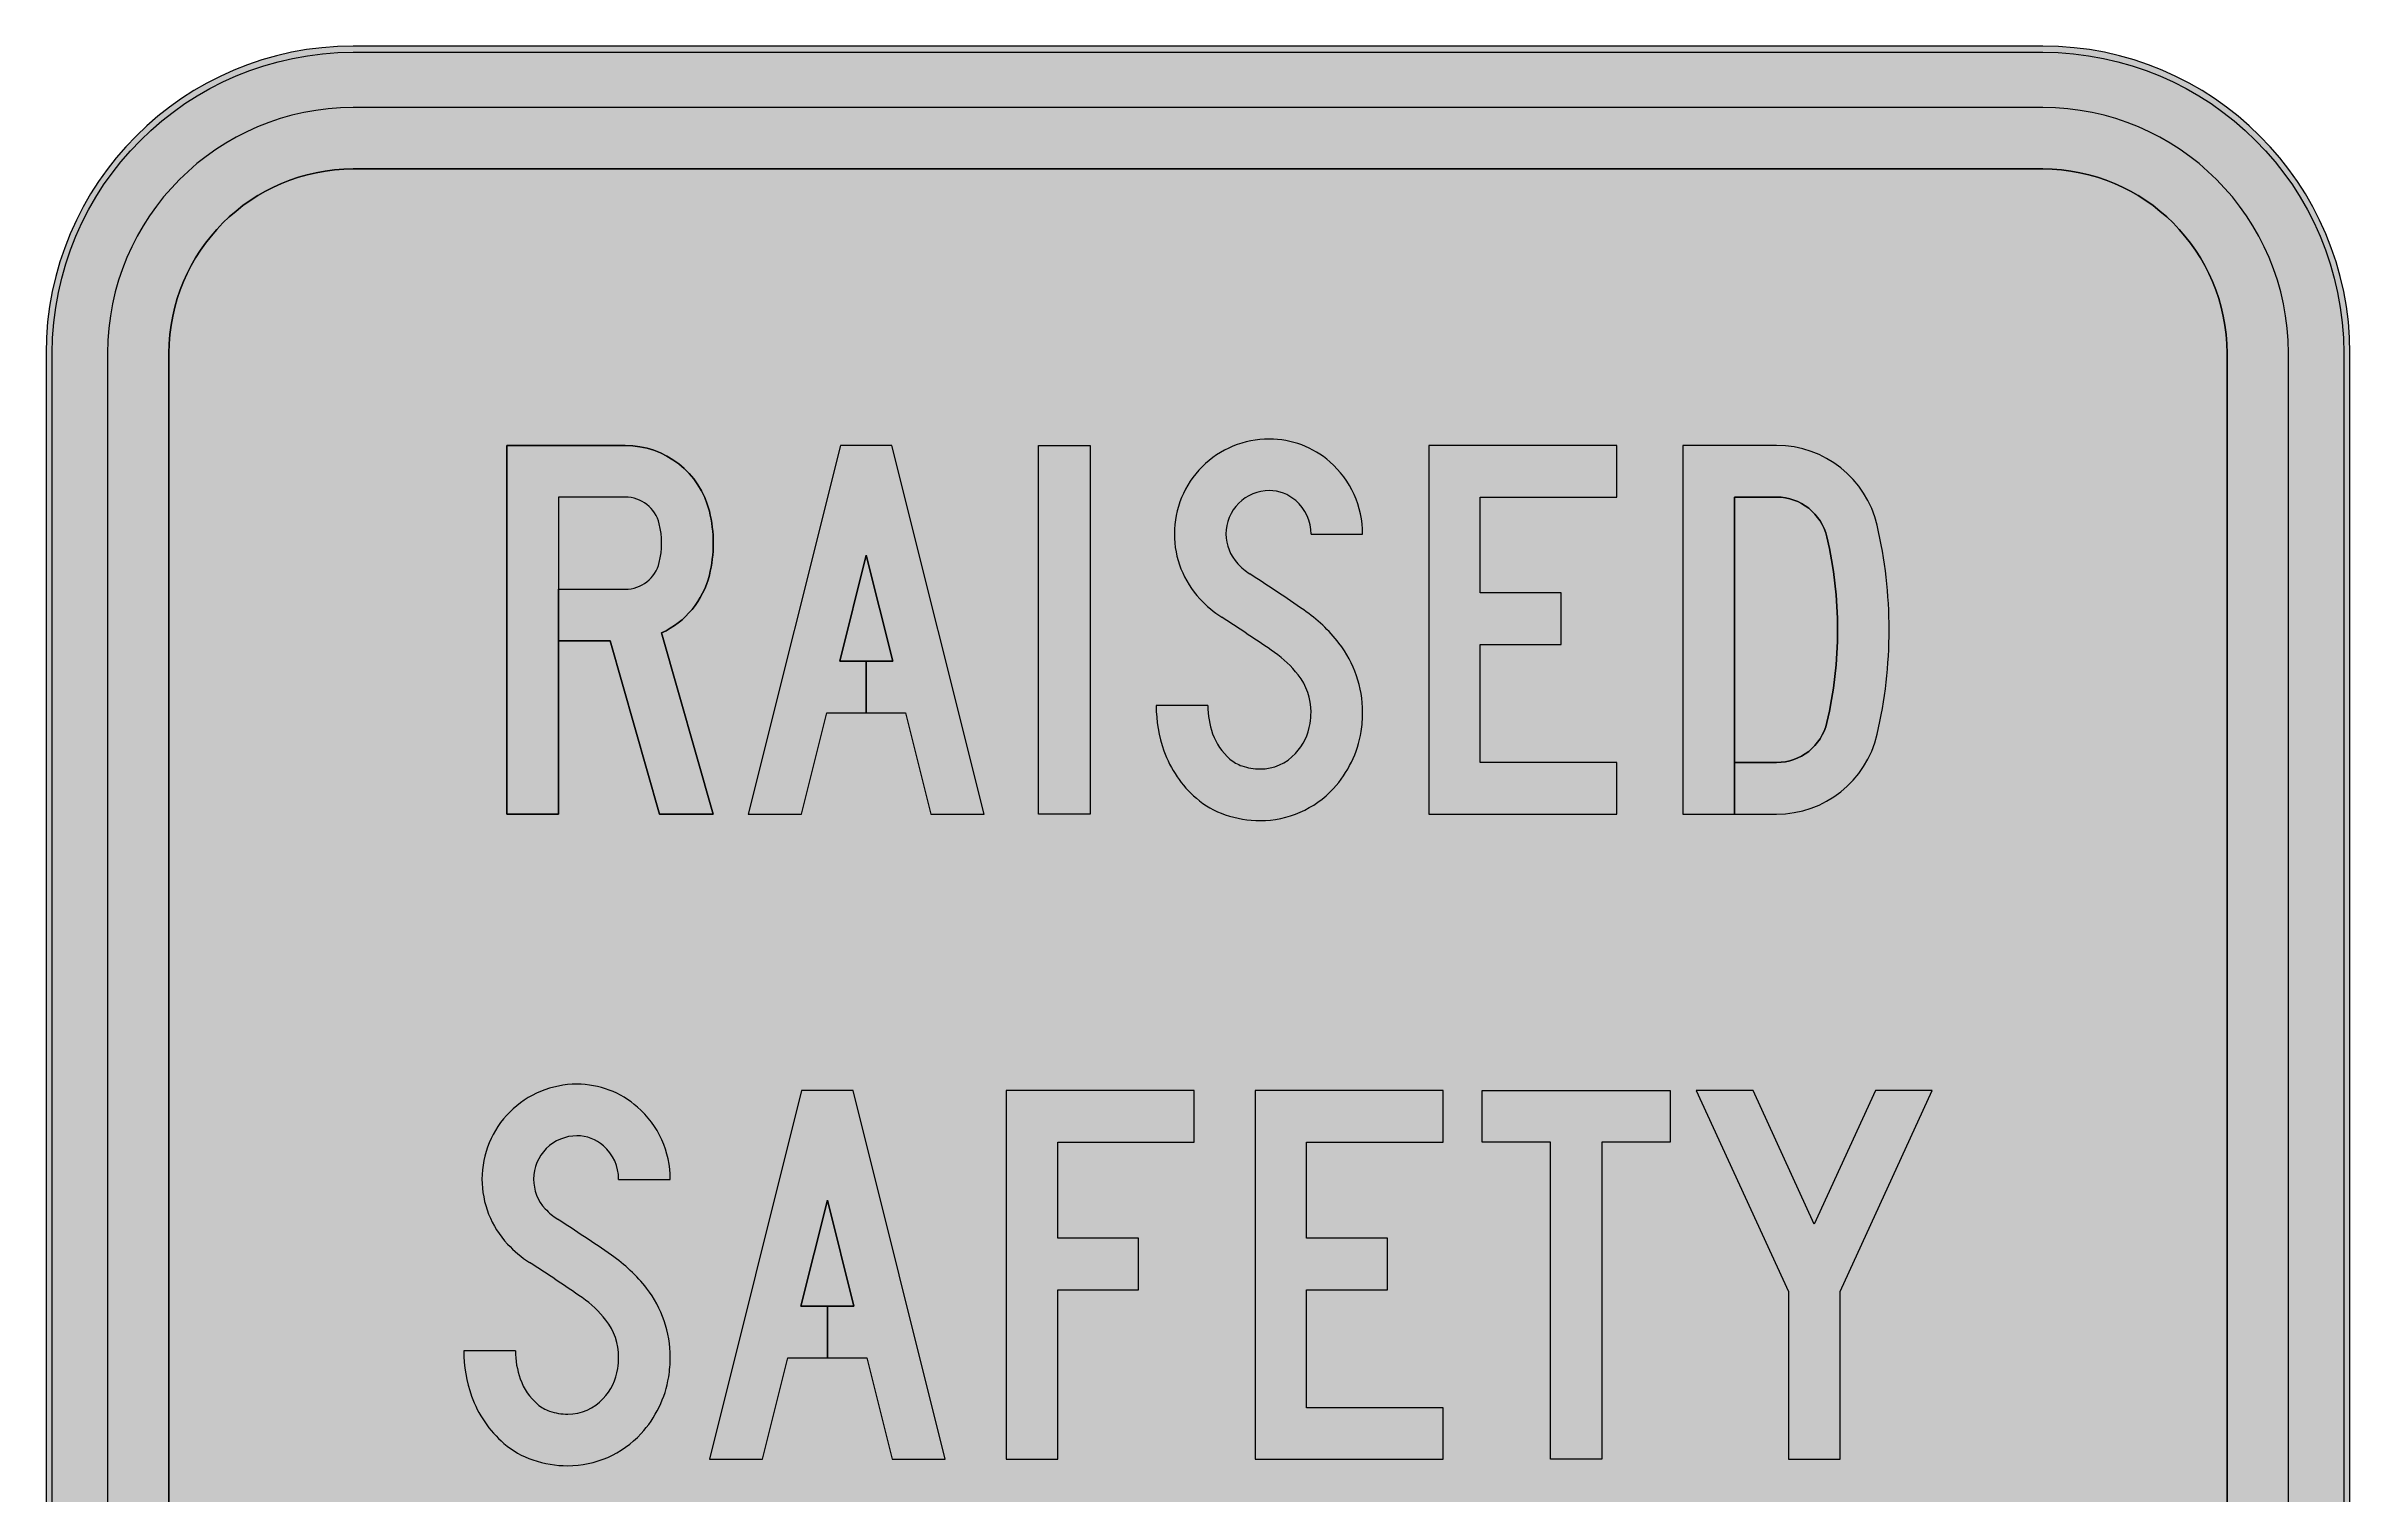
# Model space of a CAD drawing. Header units: millimetres. Extents: x 5305.6 to 5380.6, y 4189.6 to 4274.7.
# Drawn here: x 5305.6 to 5380.6, y 4227.6 to 4274.7 of the extents above; entities that cross this region are included whole.
import ezdxf
from ezdxf.enums import TextEntityAlignment as Align

# ---------------------------------------------------------------- set-up
doc = ezdxf.new("R2010")
doc.units = ezdxf.units.MM
doc.header["$LTSCALE"] = 12
doc.header["$MEASUREMENT"] = 0
for name, color, linetype, lineweight in [('GSBWFILL', 7, 'CONTINUOUS', 0), ('GSCOLORFILL', 7, 'CONTINUOUS', 0), ('GSOUTLINE', 7, 'CONTINUOUS', 0)]:
    doc.layers.add(name, color=color, linetype=linetype, lineweight=lineweight)
doc.styles.add('TSText', font='isocp2.shx')

# ---------------------------------------------------------------- blocks, each defined once
blk = doc.blocks.new('*U89')
at = {"layer": 'GSBWFILL', "transparency": 33554687}
blk.add_hatch(color=256, dxfattribs=at).paths.add_polyline_path([(-274.8000000000002, -380), (275, -380, 0.414213562373095), (355, -300), (355, 300, 0.414213562373095), (275, 380), (-275, 380, 0.414213562373095), (-355, 300), (-355, -300, 0.414213562373095), (-275, -380), (-275, -360, -0.414213562373095), (-335, -300), (-335, 300, -0.414213562373095), (-275, 360), (275, 360, -0.414213562373095), (335, 300), (335, -300, -0.414213562373095), (275, -360), (-274.8000000000002, -360)])
at = {"layer": 'GSCOLORFILL', "true_color": 0xfedb00, "transparency": 33554687}
for points in [[(-275, -400), (275, -400, 0.414213562373095), (375, -300), (375, 300, 0.414213562373095), (275, 400), (-275, 400, 0.414213562373095), (-375, 300), (-375, -300, 0.414213562373095)], [(-274.9799999999996, -400), (275, -400, 0.414213562373095), (375, -300), (375, 300, 0.414213562373095), (275, 400), (-275, 400, 0.414213562373095), (-375, 300), (-375, -300, 0.414213562373095), (-275, -400), (-275, -398, -0.414213562373095), (-373, -300), (-373, 300, -0.414213562373095), (-275, 398), (275, 398, -0.414213562373095), (373, 300), (373, -300, -0.414213562373095), (275, -398), (-274.9799999999996, -398)]]:
    blk.add_hatch(color=40, dxfattribs=at).paths.add_polyline_path(points)
at = {"layer": 'GSCOLORFILL', "transparency": 33554687}
blk.add_hatch(color=28, dxfattribs=at).paths.add_polyline_path([(-274.8000000000002, -380), (275, -380, 0.414213562373095), (355, -300), (355, 300, 0.414213562373095), (275, 380), (-275, 380, 0.414213562373095), (-355, 300), (-355, -300, 0.414213562373095), (-275, -380), (-275, -360, -0.414213562373095), (-335, -300), (-335, 300, -0.414213562373095), (-275, 360), (275, 360, -0.414213562373095), (335, 300), (335, -300, -0.414213562373095), (275, -360), (-274.8000000000002, -360)])
at = {"layer": 'GSBWFILL', "linetype": 'Continuous', "transparency": 33554687}
for points in [[(-275, -400), (275, -400, 0.414213562373095), (375, -300), (375, 300, 0.414213562373095), (275, 400), (-275, 400, 0.414213562373095), (-375, 300), (-375, -300, 0.414213562373095), (-275, -400)], [(-274.8000000000002, -380), (275, -380, 0.414213562373095), (355, -300), (355, 300, 0.414213562373095), (275, 380), (-275, 380, 0.414213562373095), (-355, 300), (-355, -300, 0.414213562373095), (-275, -380), (-275, -360, -0.414213562373095), (-335, -300), (-335, 300, -0.414213562373095), (-275, 360), (275, 360, -0.414213562373095), (335, 300), (335, -300, -0.414213562373095), (275, -360), (-274.8000000000002, -360), (-274.8000000000002, -380)]]:
    blk.add_lwpolyline(points, format="xyb", close=True, dxfattribs=at)
at = {"layer": 'GSCOLORFILL', "color": 40, "linetype": 'Continuous', "true_color": 0xfedb00, "transparency": 33554687}
for points in [[(-275, -400), (275, -400, 0.414213562373095), (375, -300), (375, 300, 0.414213562373095), (275, 400), (-275, 400, 0.414213562373095), (-375, 300), (-375, -300, 0.414213562373095), (-275, -400)], [(-274.9799999999996, -400), (275, -400, 0.414213562373095), (375, -300), (375, 300, 0.414213562373095), (275, 400), (-275, 400, 0.414213562373095), (-375, 300), (-375, -300, 0.414213562373095), (-275, -400), (-275, -398, -0.414213562373095), (-373, -300), (-373, 300, -0.414213562373095), (-275, 398), (275, 398, -0.414213562373095), (373, 300), (373, -300, -0.414213562373095), (275, -398), (-274.9799999999996, -398), (-274.9799999999996, -400)]]:
    blk.add_lwpolyline(points, format="xyb", close=True, dxfattribs=at)
at = {"layer": 'GSCOLORFILL', "color": 28, "linetype": 'Continuous', "transparency": 33554687}
blk.add_lwpolyline([(-274.8000000000002, -380), (275, -380, 0.414213562373095), (355, -300), (355, 300, 0.414213562373095), (275, 380), (-275, 380, 0.414213562373095), (-355, 300), (-355, -300, 0.414213562373095), (-275, -380), (-275, -360, -0.414213562373095), (-335, -300), (-335, 300, -0.414213562373095), (-275, 360), (275, 360, -0.414213562373095), (335, 300), (335, -300, -0.414213562373095), (275, -360), (-274.8000000000002, -360), (-274.8000000000002, -380)], format="xyb", close=True, dxfattribs=at)
at = {"layer": 'GSOUTLINE', "linetype": 'Continuous', "transparency": 33554687}
for points in [[(-275, -400), (275, -400, 0.414213562373095), (375, -300), (375, 300, 0.414213562373095), (275, 400), (-275, 400, 0.414213562373095), (-375, 300), (-375, -300, 0.414213562373095), (-275, -400)], [(-275, -380), (275, -380, 0.414213562373095), (355, -300), (355, 300, 0.414213562373095), (275, 380), (-275, 380, 0.414213562373095), (-355, 300), (-355, -300, 0.414213562373095), (-275, -380)], [(-275, -360), (275, -360, 0.414213562373095), (335, -300), (335, 300, 0.414213562373095), (275, 360), (-275, 360, 0.414213562373095), (-335, 300), (-335, -300, 0.414213562373095), (-275, -360)]]:
    blk.add_lwpolyline(points, format="xyb", close=True, dxfattribs=at)
at = {"layer": 'GSBWFILL', "color": 250, "transparency": 33554687, "style": 'TSText'}
for s in ['levels:GSCOLORFILL|GSBWFILL|GSOUTLINE', 'chevronShoulderRadius:300.000', 'constructPanels:900|600|450', 'panelStyle:MR-TAW-41.ssm', 'panelBorderRadius:300.000', 'chevronTipRadius:300.000', 'constructPanelMode:0', 'panelRoundCorners:0', 'panelStation:none', 'panelHeightLock:1', 'panelWidthLock:1', 'heightRounding:2', 'legendMaterial:0', 'panelName:name', 'widthRounding:2', 'panelStandard:1', 'panelMounting:1', 'panelMaterial:0', 'panelQuantity:1', 'marginAlign:9', 'panelShape:0', 'panelSizes:', 'version:2']:
    blk.add_text(s, height=0.001, dxfattribs=at).set_placement((0, 399.9979999999996), align=Align.CENTER)
blk = doc.blocks.new('*U42')
at = {"layer": 'GSBWFILL', "linetype": 'Continuous'}
blk.add_hatch(color=256, dxfattribs=at).paths.add_polyline_path([(0, 0), (28, 0), (28, 172), (64.26932219902316, 172, -0.3448814639906144), (82.71400707028076, 157.5600000000001, -0.1217796334961334), (82.71400707028087, 136.4400000000002, -0.3448814639906173), (64.26932219902321, 122), (28.00999999999999, 122), (28.00999999999999, 94.00000000000003), (56.12346429523939, 94.00000000000003), (82.8871924448021, 0), (112, 0), (84, 98.34205404014348, 0.2276138286676567), (109.8956479331868, 129.7200000000001, 0.1217796334961332), (109.8956479331869, 164.2799999999997, 0.3448814639906164), (64.2693221990232, 200), (0, 200)])
at = {"layer": 'GSCOLORFILL', "linetype": 'Continuous'}
blk.add_hatch(color=0, dxfattribs=at).paths.add_polyline_path([(64.26932219902316, 172, -0.3448814639906144), (82.71400707028076, 157.5600000000001, -0.1217796334961334), (82.71400707028087, 136.4400000000002, -0.3448814639906173), (64.26932219902321, 122), (28.00999999999999, 122), (28.00999999999999, 94.00000000000003), (56.12346429523939, 94.00000000000003), (82.8871924448021, 0), (112, 0), (84, 98.34205404014348, 0.2276138286676567), (109.8956479331868, 129.7200000000001, 0.1217796334961332), (109.8956479331869, 164.2799999999997, 0.3448814639906164), (64.2693221990232, 200), (0, 200), (0, 0), (28, 0), (28, 172)])
at = {"layer": 'GSBWFILL'}
blk.add_lwpolyline([(64.26932219902318, 122, 0.3448814639906154), (82.71400707028084, 136.44, 0.1217796334961341), (82.71400707028079, 157.56, 0.3448814639906151), (64.26932219902318, 172), (28, 172), (28, 0), (0, 0), (0, 200), (64.26932219902318, 200, -0.3448814639906151), (109.8956479331868, 164.28, -0.1217796334961341), (109.8956479331868, 129.7200000000001, -0.2276138286676568), (84, 98.3420540401435), (112, 0), (82.88719244480211, 0), (56.12346429523939, 94.00000000000003), (28.00999999999999, 94.00000000000003), (28.00999999999999, 122)], format="xyb", close=True, dxfattribs=at)
at = {"layer": 'GSCOLORFILL', "color": 0}
blk.add_lwpolyline([(64.26932219902318, 122, 0.3448814639906154), (82.71400707028084, 136.44, 0.1217796334961341), (82.71400707028079, 157.56, 0.3448814639906151), (64.26932219902318, 172), (28, 172), (28, 0), (0, 0), (0, 200), (64.26932219902318, 200, -0.3448814639906151), (109.8956479331868, 164.28, -0.1217796334961341), (109.8956479331868, 129.7200000000001, -0.2276138286676568), (84, 98.3420540401435), (112, 0), (82.88719244480211, 0), (56.12346429523939, 94.00000000000003), (28.00999999999999, 94.00000000000003), (28.00999999999999, 122)], format="xyb", close=True, dxfattribs=at)
at = {"layer": 'GSOUTLINE'}
for points in [[(0, 200), (0, 0), (28, 0), (28, 94.00000000000003), (56.12346429523942, 94.00000000000003), (82.8871924448021, -8.881784197001249e-16), (112, 0), (83.99999999999997, 98.3420540401435, 0.2276138286676568), (109.8956479331868, 129.7200000000001, 0.1217796334961341), (109.8956479331868, 164.28, 0.3448814639906151), (64.2693221990232, 200)], [(64.26932219902318, 172), (28, 172), (28, 122), (64.26932219902318, 122, 0.3448814639906154), (82.71400707028081, 136.4400000000001, 0.1217796334961341), (82.71400707028081, 157.56, 0.3448814639906151)]]:
    blk.add_lwpolyline(points, format="xyb", close=True, dxfattribs=at)
blk = doc.blocks.new('*U43')
at = {"layer": 'GSBWFILL', "linetype": 'Continuous'}
blk.add_hatch(color=256, dxfattribs=at).paths.add_polyline_path([(64, 140.5530424827055), (78.38826062067636, 82.99999999999999), (64.00999999999999, 82.99999999999999), (64.01, 55), (85.38826062067636, 55), (99.13826062067635, 0), (128, 0), (78, 200), (50, 200), (0, 0), (28.86173937932358, 0), (42.61173937932364, 55), (64, 54.99999999999999), (64, 83), (49.61173937932364, 83)])
at = {"layer": 'GSCOLORFILL', "linetype": 'Continuous'}
blk.add_hatch(color=0, dxfattribs=at).paths.add_polyline_path([(77.99999999999997, 200), (50, 200), (0, 0), (28.86173937932358, 0), (42.61173937932364, 55), (64, 54.99999999999999), (64, 83), (49.61173937932364, 83), (64, 140.5530424827055), (78.38826062067636, 82.99999999999999), (64.00999999999999, 82.99999999999999), (64.01, 55), (85.38826062067636, 55), (99.13826062067635, 0), (128, 0)])
at = {"layer": 'GSBWFILL'}
blk.add_lwpolyline([(64, 83), (49.61173937932364, 83), (64, 140.5530424827055), (78.38826062067636, 83), (64.00999999999999, 83), (64.00999999999999, 55), (85.38826062067636, 55), (99.13826062067636, 0), (128, 0), (78, 200), (50, 200), (0, 0), (28.86173937932358, 0), (42.61173937932364, 55), (64, 55)], close=True, dxfattribs=at)
at = {"layer": 'GSCOLORFILL', "color": 0}
blk.add_lwpolyline([(64, 83), (49.61173937932364, 83), (64, 140.5530424827055), (78.38826062067636, 83), (64.00999999999999, 83), (64.00999999999999, 55), (85.38826062067636, 55), (99.13826062067636, 0), (128, 0), (78, 200), (50, 200), (0, 0), (28.86173937932358, 0), (42.61173937932364, 55), (64, 55)], close=True, dxfattribs=at)
at = {"layer": 'GSOUTLINE'}
for points in [[(42.61173937932362, 55), (85.38826062067636, 55), (99.13826062067636, 0), (128, 0), (78, 200), (50, 200), (0, 0), (28.86173937932362, 0)], [(78.38826062067638, 83), (64, 140.5530424827055), (49.61173937932362, 83)]]:
    blk.add_lwpolyline(points, close=True, dxfattribs=at)
blk = doc.blocks.new('*U44')
at = {"layer": 'GSBWFILL', "linetype": 'Continuous'}
blk.add_hatch(color=256, dxfattribs=at).paths.add_polyline_path([(0, 200), (28, 200), (28, 0), (0, 0)])
at = {"layer": 'GSCOLORFILL', "linetype": 'Continuous'}
blk.add_hatch(color=0, dxfattribs=at).paths.add_polyline_path([(0, 200), (28, 200), (28, 0), (0, 0)])
at = {"layer": 'GSBWFILL'}
blk.add_lwpolyline([(0, 200), (28, 200), (28, 0), (0, 0)], close=True, dxfattribs=at)
at = {"layer": 'GSCOLORFILL', "color": 0}
blk.add_lwpolyline([(0, 200), (28, 200), (28, 0), (0, 0)], close=True, dxfattribs=at)
at = {"layer": 'GSOUTLINE'}
blk.add_lwpolyline([(0, 200), (28.00000000000003, 200), (28.00000000000003, 0), (0, 0)], close=True, dxfattribs=at)
blk = doc.blocks.new('*U45')
at = {"layer": 'GSBWFILL'}
h = blk.add_hatch(color=256, dxfattribs=at)
edge = h.paths.add_edge_path()
edge.add_arc((-588.4723226266601, -858.0780040650642), 1149.124344074378, 55.390937114462815, 57.1046488588774, ccw=False)
edge.add_arc((31.18875155796178, 39.86795207670414), 58.12169191857565, 37.884517576685596, 55.39093711446287, ccw=False)
edge.add_arc((51.07604529441613, 55.3411589762802), 32.92398202427961, -5.115907697472721e-13, 37.884517576685425, ccw=False)
edge.add_arc((45.39801581993486, 55.34115897628291), 38.60201149876088, 350.8629013217493, 359.99999999999557, ccw=False)
edge.add_arc((52.5060887035079, 54.19790915921546), 31.40258650349834, 317.29673378813345, 350.8629013217563, ccw=False)
edge.add_arc((56.3989800737183, 50.60524148717003), 26.10524148716998, 269.9999999999999, 317.29673378814437, ccw=False)
edge.add_arc((56.39898007371815, 55.00067885734074), 30.5006788573407, 251.0789535256293, 270.00000000000017, ccw=False)
edge.add_arc((52.92295380146508, 44.86019333778771), 19.78096779697818, 229.3133006079087, 251.0789535256289, ccw=False)
edge.add_arc((61.12408724516904, 54.39936889565766), 32.36089069361404, 199.4306394672327, 229.3133006079094, ccw=False)
edge.add_arc((73.76258936871797, 58.85737200696578), 45.76258937718751, 180.0011023316868, 199.4302684762635, ccw=False)
edge.add_line((28, 58.85649156598452), (0, 58.85649156598452))
edge.add_arc((73.76258927216888, 58.85737198186531), 73.76258927742312, 180.0006838712507, 199.430409309594)
edge.add_arc((61.12408724516904, 54.39936889565759), 60.36089069361399, 199.4306394672326, 229.3133006079094)
edge.add_arc((52.92295380146489, 44.86019333778737), 47.78096779697781, 229.3133006079091, 251.0789535256293)
edge.add_arc((56.39898007371816, 55.00067885734096), 58.50067885734091, 251.0789535256294, 270.0000000000002)
edge.add_arc((56.39898007371833, 50.60524148716994), 54.10524148716989, 270, 317.2967337881445)
edge.add_arc((52.50608870351375, 54.19790915921264), 59.40258650349213, 317.2967337881368, 350.8629013217596)
edge.add_arc((45.39801581995373, 55.34115897628128), 66.60201149874202, 350.8629013217525, 359.9999999999986)
edge.add_arc((51.07604529441608, 55.34115897628012), 60.92398202427966, 359.9999999999996, 397.8845175766854)
edge.add_arc((31.18875155796106, 39.86795207670393), 86.12169191857632, 37.88451757668539, 55.39093711446263)
edge.add_arc((-588.4723226266598, -858.0780040650584), 1177.124344074373, 55.39093711446263, 57.10464885887728)
edge.add_arc((69.97983884586506, 159.9151743049558), 35.25734506305535, 223.0175993707188, 237.1046488588782, ccw=False)
edge.add_arc((61.47128691910493, 151.9759336269728), 23.62003444447538, 179.9999999999997, 223.0175993707179, ccw=False)
edge.add_arc((61.37529404391439, 151.9759153760051), 23.52404156929193, 89.99988059696187, 179.9999555474589, ccw=False)
edge.add_arc((61.3753429696798, 153.7310205923658), 21.76893635288013, 48.67847151851021, 89.9999997426533, ccw=False)
edge.add_arc((59.71208169603344, 151.8392041010447), 24.28794562266184, 1.1368683772161603e-13, 48.67847151851021, ccw=False)
edge.add_line((84.00002731869529, 151.8392041010448), (112.0000273186952, 151.8392041010448))
edge.add_arc((59.71208169603332, 151.8392041010447), 52.28794562266185, 6.228754935835708e-14, 48.67847151851004)
edge.add_arc((61.37534296967969, 153.7310205923658), 49.76893635288013, 48.67847151851002, 89.99999974265315)
edge.add_arc((61.37527579294667, 151.9759336269729), 51.52402331831713, 89.99992504950285, 180)
edge.add_arc((61.47128691910104, 151.9759336269713), 51.62003444447149, 179.9999999999982, 223.0175993707195)
edge.add_arc((69.97983884586587, 159.9151743049557), 63.25734506305586, 223.0175993707178, 237.1046488588772)
at = {"layer": 'GSCOLORFILL'}
h = blk.add_hatch(color=0, dxfattribs=at)
edge = h.paths.add_edge_path()
edge.add_arc((-588.4723226266601, -858.0780040650652), 1149.124344074379, 55.390937114462815, 57.10464885887751, ccw=False)
edge.add_arc((31.18875155796184, 39.86795207670409), 58.12169191857565, 37.884517576685596, 55.39093711446287, ccw=False)
edge.add_arc((51.0760452944162, 55.34115897628014), 32.9239820242796, -5.115907697472721e-13, 37.884517576685425, ccw=False)
edge.add_arc((45.39801581993492, 55.34115897628286), 38.60201149876088, 350.8629013217493, 359.99999999999557, ccw=False)
edge.add_arc((52.50608870350796, 54.1979091592154), 31.40258650349834, 317.29673378813345, 350.8629013217563, ccw=False)
edge.add_arc((56.39898007371836, 50.60524148716998), 26.10524148716998, 269.9999999999999, 317.29673378814437, ccw=False)
edge.add_arc((56.39898007371819, 55.00067885734079), 30.50067885734079, 251.0789535256293, 270.0000000000002, ccw=False)
edge.add_arc((52.92295380146511, 44.86019333778766), 19.78096779697818, 229.3133006079087, 251.0789535256289, ccw=False)
edge.add_arc((61.1240872451691, 54.3993688956575), 32.36089069361397, 199.4306394672325, 229.3133006079092, ccw=False)
edge.add_arc((73.76258936871804, 58.85737200696581), 45.76258937718752, 180.0011023316869, 199.4302684762636, ccw=False)
edge.add_line((28.00000000000006, 58.85649156598447), (5.684341886080801e-14, 58.85649156598447))
edge.add_arc((73.76258927216892, 58.85737198186517), 73.7625892774231, 180.0006838712507, 199.4304093095939)
edge.add_arc((61.12408724516906, 54.39936889565754), 60.36089069361399, 199.4306394672326, 229.3133006079094)
edge.add_arc((52.92295380146494, 44.86019333778746), 47.78096779697793, 229.3133006079092, 251.0789535256294)
edge.add_arc((56.39898007371823, 55.00067885734082), 58.50067885734082, 251.0789535256293, 270.0000000000002)
edge.add_arc((56.39898007371839, 50.60524148716989), 54.10524148716989, 270, 317.2967337881445)
edge.add_arc((52.50608870351381, 54.19790915921259), 59.40258650349213, 317.2967337881368, 350.8629013217596)
edge.add_arc((45.39801581995378, 55.34115897628123), 66.60201149874202, 350.8629013217525, 359.9999999999986)
edge.add_arc((51.07604529441615, 55.34115897628006), 60.92398202427965, 359.9999999999996, 397.8845175766854)
edge.add_arc((31.18875155796111, 39.86795207670387), 86.12169191857632, 37.88451757668539, 55.39093711446263)
edge.add_arc((-588.4723226266597, -858.0780040650593), 1177.124344074374, 55.39093711446266, 57.1046488588773)
edge.add_arc((69.97983884586509, 159.9151743049558), 35.25734506305535, 223.0175993707188, 237.1046488588782, ccw=False)
edge.add_arc((61.47128691910495, 151.9759336269727), 23.62003444447538, 179.9999999999997, 223.0175993707179, ccw=False)
edge.add_arc((61.37529404391444, 151.975915376005), 23.52404156929194, 89.99988059696187, 179.9999555474588, ccw=False)
edge.add_arc((61.37534296967986, 153.7310205923658), 21.76893635288013, 48.67847151851021, 89.9999997426533, ccw=False)
edge.add_arc((59.71208169603349, 151.8392041010447), 24.28794562266184, 1.1368683772161603e-13, 48.67847151851021, ccw=False)
edge.add_line((84.00002731869535, 151.8392041010447), (112.0000273186952, 151.8392041010447))
edge.add_arc((59.71208169603338, 151.8392041010447), 52.28794562266185, 6.228754935835708e-14, 48.67847151851004)
edge.add_arc((61.37534296967974, 153.7310205923658), 49.76893635288013, 48.67847151851002, 89.99999974265315)
edge.add_arc((61.37527579294671, 151.9759336269728), 51.52402331831715, 89.99992504950283, 180)
edge.add_arc((61.47128691910107, 151.9759336269712), 51.62003444447149, 179.9999999999982, 223.0175993707195)
edge.add_arc((69.9798388458659, 159.9151743049557), 63.25734506305586, 223.0175993707178, 237.1046488588772)
at = {"layer": 'GSBWFILL'}
blk.add_lwpolyline([(35.6243747548364, 106.8002631074727, -0.007477617457592849), (64.20035787855659, 87.70480941089664, -0.07653508003658695), (77.0612996781415, 75.55885288404744, -0.1668246549558401), (84.00002731869574, 55.34115897627992, -0.03988925045285916), (83.51021385884701, 49.21126073950864, -0.1475163149276702), (75.58309381173683, 32.90062589715426, -0.2093514251822395), (56.39898007371823, 24.50000000000005, -0.08274672380428141), (46.50867981910588, 26.14806421616401, -0.09525713690544169), (40.02729793126755, 29.86056845372718, -0.1311316713294231), (30.60631442254314, 43.6340176041005, -0.08497940783612039), (28, 58.85649156598452), (0, 58.85649156598452, 0.08498186583925775), (4.201057313777966, 34.31938411587321, 0.1311316713294234), (21.77347091575191, 8.628569035687626, 0.09525713690544146), (37.42926199944336, -0.3389924730190117, 0.08274672380428119), (56.39898007371835, -3.49999999999995, 0.2093514251822393), (96.1596199828706, 13.91098212143674, 0.1475163149276702), (111.154927272909, 44.76493413720203, 0.03988925045285871), (112.0000273186957, 55.34115897627969, 0.1668246549558401), (99.16030101424212, 92.752867538776, 0.07653508003658697), (80.10362818031524, 110.7501124835231, 0.007477617457592849), (50.83135180374566, 130.3108532539143, -0.06154387494556116), (44.20163620944518, 135.8618034449074, -0.189935492987521), (37.85125247462955, 151.9759336269729, -0.4142139455164167), (61.37534306745601, 175.499956945246, -0.1822786324601297), (75.74902124016751, 170.0798420456773, -0.2156526607116338), (84.00002731869529, 151.8392041010448), (112.0000273186952, 151.8392041010448, 0.2156526607116334), (94.23697053863691, 191.1082925529595, 0.1822786324601297), (61.37534319321935, 203.499956945246, 0.4142139455164178), (9.851252474629547, 151.9759336269729, 0.1899354929875355), (23.72959917634196, 116.7595601286042, 0.06154387494556116)], format="xyb", close=True, dxfattribs=at)
at = {"layer": 'GSCOLORFILL', "color": 0}
blk.add_lwpolyline([(35.62437475483642, 106.8002631074727, -0.007477617457592849), (64.20035787855664, 87.70480941089659, -0.07653508003658695), (77.06129967814155, 75.55885288404738, -0.1668246549558401), (84.0000273186958, 55.34115897627987, -0.03988925045285916), (83.51021385884707, 49.21126073950859, -0.1475163149276702), (75.58309381173689, 32.90062589715421, -0.2093514251822395), (56.39898007371829, 24.5, -0.08274672380428141), (46.50867981910591, 26.14806421616396, -0.09525713690544169), (40.02729793126758, 29.86056845372713, -0.1311316713294231), (30.60631442254322, 43.63401760410045, -0.08497940783612039), (28.00000000000006, 58.85649156598447), (5.684341886080801e-14, 58.85649156598447, 0.08498186583925775), (4.201057313777994, 34.31938411587316, 0.1311316713294234), (21.77347091575194, 8.628569035687576, 0.09525713690544146), (37.42926199944344, -0.3389924730190614, 0.08274672380428119), (56.39898007371841, -3.5, 0.2093514251822393), (96.15961998287065, 13.91098212143669, 0.1475163149276702), (111.1549272729091, 44.76493413720198, 0.03988925045285871), (112.0000273186958, 55.34115897627964, 0.1668246549558401), (99.16030101424218, 92.75286753877594, 0.07653508003658697), (80.1036281803153, 110.750112483523, 0.007477617457592849), (50.83135180374569, 130.3108532539143, -0.06154387494556116), (44.20163620944521, 135.8618034449073, -0.189935492987521), (37.85125247462958, 151.9759336269728, -0.4142139455164167), (61.37534306745607, 175.4999569452459, -0.1822786324601297), (75.74902124016756, 170.0798420456772, -0.2156526607116338), (84.00002731869535, 151.8392041010447), (112.0000273186952, 151.8392041010447, 0.2156526607116334), (94.23697053863697, 191.1082925529595, 0.1822786324601297), (61.37534319321941, 203.4999569452459, 0.4142139455164178), (9.851252474629575, 151.9759336269728, 0.1899354929875355), (23.72959917634199, 116.7595601286041, 0.06154387494556116)], format="xyb", close=True, dxfattribs=at)
at = {"layer": 'GSOUTLINE'}
blk.add_lwpolyline([(35.6243747548364, 106.8002631074727, -0.007477617457592849), (64.20035787855656, 87.70480941089659, -0.07653508003658695), (77.06129967814147, 75.55885288404738, -0.1668246549558401), (84.00002731869571, 55.34115897627987, -0.03988925045285916), (83.51021385884698, 49.21126073950859, -0.1475163149276702), (75.5830938117368, 32.90062589715421, -0.2093514251822395), (56.39898007371826, 24.5, -0.08274672380428141), (46.50867981910588, 26.14806421616396, -0.09525713690544169), (40.02729793126755, 29.86056845372713, -0.1311316713294231), (30.60631442254314, 43.63401760410045, -0.08497940783612039), (28, 58.85649156598447), (3.319650869297586e-15, 58.85649156598447, 0.08498186583925775), (4.201057313777966, 34.31938411587316, 0.1311316713294234), (21.77347091575191, 8.628569035687576, 0.09525713690544146), (37.42926199944336, -0.3389924730190614, 0.08274672380428119), (56.39898007371838, -3.5, 0.2093514251822393), (96.15961998287057, 13.91098212143669, 0.1475163149276702), (111.154927272909, 44.76493413720198, 0.03988925045285871), (112.0000273186957, 55.34115897627964, 0.1668246549558401), (99.1603010142421, 92.75286753877594, 0.07653508003658697), (80.10362818031527, 110.750112483523, 0.007477617457592849), (50.83135180374566, 130.3108532539143, -0.06154387494556116), (44.20163620944518, 135.8618034449073, -0.189935492987521), (37.85125247462955, 151.9759336269728, -0.4142139455164167), (61.37534306745599, 175.4999569452459, -0.1822786324601297), (75.74902124016748, 170.0798420456772, -0.2156526607116338), (84.00002731869526, 151.8392041010447), (112.0000273186952, 151.8392041010447, 0.2156526607116334), (94.23697053863694, 191.1082925529595, 0.1822786324601297), (61.37534319321938, 203.4999569452459, 0.4142139455164178), (9.851252474629547, 151.9759336269728, 0.1899354929875355), (23.72959917634196, 116.7595601286041, 0.06154387494556116)], format="xyb", close=True, dxfattribs=at)
blk = doc.blocks.new('*U46')
at = {"layer": 'GSBWFILL', "linetype": 'Continuous'}
blk.add_hatch(color=256, dxfattribs=at).paths.add_polyline_path([(28, 28), (28, 92), (71.81454086025929, 92), (71.81454086025929, 120), (28, 120), (28, 172), (102, 172), (102, 200), (0, 200), (0, 0), (102, 0), (102, 28)])
at = {"layer": 'GSCOLORFILL', "linetype": 'Continuous'}
blk.add_hatch(color=0, dxfattribs=at).paths.add_polyline_path([(28, 28), (28, 92), (71.81454086025929, 92), (71.81454086025929, 120), (28, 120), (28, 172), (102, 172), (102, 200), (0, 200), (0, 0), (102, 0), (102, 28)])
at = {"layer": 'GSBWFILL'}
blk.add_lwpolyline([(28, 28), (28, 92), (71.81454086025929, 92), (71.81454086025929, 120), (28, 120), (28, 172), (102, 172), (102, 200), (0, 200), (0, 0), (102, 0), (102, 28)], close=True, dxfattribs=at)
at = {"layer": 'GSCOLORFILL', "color": 0}
blk.add_lwpolyline([(28, 28), (28, 92), (71.81454086025929, 92), (71.81454086025929, 120), (28, 120), (28, 172), (102, 172), (102, 200), (0, 200), (0, 0), (102, 0), (102, 28)], close=True, dxfattribs=at)
at = {"layer": 'GSOUTLINE'}
blk.add_lwpolyline([(28, 28), (28, 92), (71.81454086025927, 92), (71.81454086025927, 120), (28, 120), (28, 172), (102, 172), (102, 200), (0, 200), (0, 0), (102, 0), (102, 28)], close=True, dxfattribs=at)
blk = doc.blocks.new('*U47')
at = {"layer": 'GSBWFILL', "linetype": 'Continuous'}
blk.add_hatch(color=256, dxfattribs=at).paths.add_polyline_path([(28, 172), (50.94443627691184, 172, -0.3486821690625636), (78.21476728595061, 150.3505154639175, -0.1148991755247306), (78.21476728595064, 49.64948453608244, -0.3486821690625639), (50.94443627691189, 28), (28.00999999999999, 28), (28.00999999999999, 0), (50.9444362769119, 0, 0.3486821690625636), (105.4850982949895, 43.29896907216494, 0.1148991755247306), (105.4850982949895, 156.701030927835, 0.3486821690625638), (50.94443627691184, 200), (0, 200), (0, 0), (28, 0)])
at = {"layer": 'GSCOLORFILL', "linetype": 'Continuous'}
blk.add_hatch(color=0, dxfattribs=at).paths.add_polyline_path([(78.2147672859506, 150.3505154639175, -0.1148991755247306), (78.21476728595067, 49.64948453608244, -0.3486821690625638), (50.94443627691192, 28), (28.00999999999999, 28), (28.00999999999999, 0), (50.9444362769119, 0, 0.3486821690625636), (105.4850982949895, 43.29896907216494, 0.1148991755247306), (105.4850982949895, 156.701030927835, 0.3486821690625638), (50.94443627691184, 200), (0, 200), (0, 0), (28, 0), (28, 172), (50.94443627691184, 172, -0.3486821690625634)])
at = {"layer": 'GSBWFILL'}
blk.add_lwpolyline([(28.00999999999999, 28), (28.00999999999999, 0), (50.94443627691186, 0, 0.3486821690625636), (105.4850982949895, 43.29896907216487, 0.1148991755247307), (105.4850982949895, 156.7010309278351, 0.3486821690625634), (50.94443627691186, 200), (0, 200), (0, 0), (28, 0), (28, 172), (50.94443627691186, 172, -0.3486821690625634), (78.21476728595064, 150.3505154639175, -0.1148991755247307), (78.21476728595064, 49.64948453608236, -0.3486821690625636), (50.94443627691186, 28)], format="xyb", close=True, dxfattribs=at)
at = {"layer": 'GSCOLORFILL', "color": 0}
blk.add_lwpolyline([(28.00999999999999, 28), (28.00999999999999, 0), (50.94443627691186, 0, 0.3486821690625636), (105.4850982949895, 43.29896907216487, 0.1148991755247307), (105.4850982949895, 156.7010309278351, 0.3486821690625634), (50.94443627691186, 200), (0, 200), (0, 0), (28, 0), (28, 172), (50.94443627691186, 172, -0.3486821690625634), (78.21476728595064, 150.3505154639175, -0.1148991755247307), (78.21476728595064, 49.64948453608236, -0.3486821690625636), (50.94443627691186, 28)], format="xyb", close=True, dxfattribs=at)
at = {"layer": 'GSOUTLINE'}
for points in [[(50.94443627691185, 0, 0.3486821690625636), (105.4850982949895, 43.29896907216494, 0.1148991755247307), (105.4850982949895, 156.7010309278351, 0.3486821690625634), (50.94443627691186, 200), (0, 200), (0, 0)], [(28, 28), (50.94443627691185, 28, 0.3486821690625636), (78.21476728595069, 49.64948453608248, 0.1148991755247307), (78.21476728595067, 150.3505154639175, 0.3486821690625634), (50.94443627691186, 172), (28, 172)]]:
    blk.add_lwpolyline(points, format="xyb", close=True, dxfattribs=at)
blk = doc.blocks.new('*U41')
at = {"layer": 'GSCOLORFILL', "color": 28}
for name, p, xscale, yscale, zscale in [('*U42', (0, 0), 0.6, 0.6, 0.6), ('*U43', (78.5837837837838, 0), 0.6, 0.6, 0.6), ('*U45', (211.3945945945947, 0), 0.5999998536498797, 0.6, 0.5999998536498797), ('*U46', (300.0972972972974, 0), 0.6, 0.6, 0.6), ('*U47', (382.8000000000001, 0), 0.6, 0.6, 0.6), ('*U44', (173.0918918918919, 0), 0.5999999999999994, 0.5999999999999994, 0.5999999999999994)]:
    blk.add_blockref(name, p, dxfattribs=dict(at, xscale=xscale, yscale=yscale, zscale=zscale))
blk = doc.blocks.new('*U40')
at = {"layer": 'GSCOLORFILL'}
blk.add_blockref('*U41', (-225, 0), dxfattribs=at)
blk = doc.blocks.new('*U57')
at = {"layer": 'GSBWFILL'}
h = blk.add_hatch(color=256, dxfattribs=at)
edge = h.paths.add_edge_path()
edge.add_arc((-588.4723226266601, -858.0780040650642), 1149.124344074378, 55.390937114462815, 57.1046488588774, ccw=False)
edge.add_arc((31.18875155796178, 39.86795207670414), 58.12169191857565, 37.884517576685596, 55.39093711446287, ccw=False)
edge.add_arc((51.07604529441613, 55.3411589762802), 32.92398202427961, -5.115907697472721e-13, 37.884517576685425, ccw=False)
edge.add_arc((45.39801581993486, 55.34115897628291), 38.60201149876088, 350.8629013217493, 359.99999999999557, ccw=False)
edge.add_arc((52.5060887035079, 54.19790915921546), 31.40258650349834, 317.29673378813345, 350.8629013217563, ccw=False)
edge.add_arc((56.3989800737183, 50.60524148717003), 26.10524148716998, 269.9999999999999, 317.29673378814437, ccw=False)
edge.add_arc((56.39898007371815, 55.00067885734074), 30.5006788573407, 251.0789535256293, 270.00000000000017, ccw=False)
edge.add_arc((52.92295380146508, 44.86019333778771), 19.78096779697818, 229.3133006079087, 251.0789535256289, ccw=False)
edge.add_arc((61.12408724516904, 54.39936889565766), 32.36089069361404, 199.4306394672327, 229.3133006079094, ccw=False)
edge.add_arc((73.76258936871797, 58.85737200696578), 45.76258937718751, 180.0011023316868, 199.4302684762635, ccw=False)
edge.add_line((28, 58.85649156598452), (0, 58.85649156598452))
edge.add_arc((73.76258927216888, 58.85737198186531), 73.76258927742312, 180.0006838712507, 199.430409309594)
edge.add_arc((61.12408724516904, 54.39936889565759), 60.36089069361399, 199.4306394672326, 229.3133006079094)
edge.add_arc((52.92295380146489, 44.86019333778737), 47.78096779697781, 229.3133006079091, 251.0789535256293)
edge.add_arc((56.39898007371816, 55.00067885734096), 58.50067885734091, 251.0789535256294, 270.0000000000002)
edge.add_arc((56.39898007371833, 50.60524148716994), 54.10524148716989, 270, 317.2967337881445)
edge.add_arc((52.50608870351375, 54.19790915921264), 59.40258650349213, 317.2967337881368, 350.8629013217596)
edge.add_arc((45.39801581995373, 55.34115897628128), 66.60201149874202, 350.8629013217525, 359.9999999999986)
edge.add_arc((51.07604529441608, 55.34115897628012), 60.92398202427966, 359.9999999999996, 397.8845175766854)
edge.add_arc((31.18875155796106, 39.86795207670393), 86.12169191857632, 37.88451757668539, 55.39093711446263)
edge.add_arc((-588.4723226266598, -858.0780040650584), 1177.124344074373, 55.39093711446263, 57.10464885887728)
edge.add_arc((69.97983884586506, 159.9151743049558), 35.25734506305535, 223.0175993707188, 237.1046488588782, ccw=False)
edge.add_arc((61.47128691910493, 151.9759336269728), 23.62003444447538, 179.9999999999997, 223.0175993707179, ccw=False)
edge.add_arc((61.37529404391439, 151.9759153760051), 23.52404156929193, 89.99988059696187, 179.9999555474589, ccw=False)
edge.add_arc((61.3753429696798, 153.7310205923658), 21.76893635288013, 48.67847151851021, 89.9999997426533, ccw=False)
edge.add_arc((59.71208169603344, 151.8392041010447), 24.28794562266184, 1.1368683772161603e-13, 48.67847151851021, ccw=False)
edge.add_line((84.00002731869529, 151.8392041010448), (112.0000273186952, 151.8392041010448))
edge.add_arc((59.71208169603332, 151.8392041010447), 52.28794562266185, 6.228754935835708e-14, 48.67847151851004)
edge.add_arc((61.37534296967969, 153.7310205923658), 49.76893635288013, 48.67847151851002, 89.99999974265315)
edge.add_arc((61.37527579294667, 151.9759336269729), 51.52402331831713, 89.99992504950285, 180)
edge.add_arc((61.47128691910104, 151.9759336269713), 51.62003444447149, 179.9999999999982, 223.0175993707195)
edge.add_arc((69.97983884586587, 159.9151743049557), 63.25734506305586, 223.0175993707178, 237.1046488588772)
at = {"layer": 'GSCOLORFILL'}
h = blk.add_hatch(color=0, dxfattribs=at)
edge = h.paths.add_edge_path()
edge.add_arc((-588.4723226266601, -858.0780040650652), 1149.124344074379, 55.390937114462815, 57.10464885887751, ccw=False)
edge.add_arc((31.18875155796184, 39.86795207670409), 58.12169191857565, 37.884517576685596, 55.39093711446287, ccw=False)
edge.add_arc((51.0760452944162, 55.34115897628014), 32.9239820242796, -5.115907697472721e-13, 37.884517576685425, ccw=False)
edge.add_arc((45.39801581993492, 55.34115897628286), 38.60201149876088, 350.8629013217493, 359.99999999999557, ccw=False)
edge.add_arc((52.50608870350796, 54.1979091592154), 31.40258650349834, 317.29673378813345, 350.8629013217563, ccw=False)
edge.add_arc((56.39898007371836, 50.60524148716998), 26.10524148716998, 269.9999999999999, 317.29673378814437, ccw=False)
edge.add_arc((56.39898007371819, 55.00067885734079), 30.50067885734079, 251.0789535256293, 270.0000000000002, ccw=False)
edge.add_arc((52.92295380146511, 44.86019333778766), 19.78096779697818, 229.3133006079087, 251.0789535256289, ccw=False)
edge.add_arc((61.1240872451691, 54.3993688956575), 32.36089069361397, 199.4306394672325, 229.3133006079092, ccw=False)
edge.add_arc((73.76258936871804, 58.85737200696581), 45.76258937718752, 180.0011023316869, 199.4302684762636, ccw=False)
edge.add_line((28.00000000000006, 58.85649156598447), (5.684341886080801e-14, 58.85649156598447))
edge.add_arc((73.76258927216892, 58.85737198186517), 73.7625892774231, 180.0006838712507, 199.4304093095939)
edge.add_arc((61.12408724516906, 54.39936889565754), 60.36089069361399, 199.4306394672326, 229.3133006079094)
edge.add_arc((52.92295380146494, 44.86019333778746), 47.78096779697793, 229.3133006079092, 251.0789535256294)
edge.add_arc((56.39898007371823, 55.00067885734082), 58.50067885734082, 251.0789535256293, 270.0000000000002)
edge.add_arc((56.39898007371839, 50.60524148716989), 54.10524148716989, 270, 317.2967337881445)
edge.add_arc((52.50608870351381, 54.19790915921259), 59.40258650349213, 317.2967337881368, 350.8629013217596)
edge.add_arc((45.39801581995378, 55.34115897628123), 66.60201149874202, 350.8629013217525, 359.9999999999986)
edge.add_arc((51.07604529441615, 55.34115897628006), 60.92398202427965, 359.9999999999996, 397.8845175766854)
edge.add_arc((31.18875155796111, 39.86795207670387), 86.12169191857632, 37.88451757668539, 55.39093711446263)
edge.add_arc((-588.4723226266597, -858.0780040650593), 1177.124344074374, 55.39093711446266, 57.1046488588773)
edge.add_arc((69.97983884586509, 159.9151743049558), 35.25734506305535, 223.0175993707188, 237.1046488588782, ccw=False)
edge.add_arc((61.47128691910495, 151.9759336269727), 23.62003444447538, 179.9999999999997, 223.0175993707179, ccw=False)
edge.add_arc((61.37529404391444, 151.975915376005), 23.52404156929194, 89.99988059696187, 179.9999555474588, ccw=False)
edge.add_arc((61.37534296967986, 153.7310205923658), 21.76893635288013, 48.67847151851021, 89.9999997426533, ccw=False)
edge.add_arc((59.71208169603349, 151.8392041010447), 24.28794562266184, 1.1368683772161603e-13, 48.67847151851021, ccw=False)
edge.add_line((84.00002731869535, 151.8392041010447), (112.0000273186952, 151.8392041010447))
edge.add_arc((59.71208169603338, 151.8392041010447), 52.28794562266185, 6.228754935835708e-14, 48.67847151851004)
edge.add_arc((61.37534296967974, 153.7310205923658), 49.76893635288013, 48.67847151851002, 89.99999974265315)
edge.add_arc((61.37527579294671, 151.9759336269728), 51.52402331831715, 89.99992504950283, 180)
edge.add_arc((61.47128691910107, 151.9759336269712), 51.62003444447149, 179.9999999999982, 223.0175993707195)
edge.add_arc((69.9798388458659, 159.9151743049557), 63.25734506305586, 223.0175993707178, 237.1046488588772)
at = {"layer": 'GSBWFILL'}
blk.add_lwpolyline([(35.6243747548364, 106.8002631074727, -0.007477617457592849), (64.20035787855659, 87.70480941089664, -0.07653508003658695), (77.0612996781415, 75.55885288404744, -0.1668246549558401), (84.00002731869574, 55.34115897627992, -0.03988925045285916), (83.51021385884701, 49.21126073950864, -0.1475163149276702), (75.58309381173683, 32.90062589715426, -0.2093514251822395), (56.39898007371823, 24.50000000000005, -0.08274672380428141), (46.50867981910588, 26.14806421616401, -0.09525713690544169), (40.02729793126755, 29.86056845372718, -0.1311316713294231), (30.60631442254314, 43.6340176041005, -0.08497940783612039), (28, 58.85649156598452), (0, 58.85649156598452, 0.08498186583925775), (4.201057313777966, 34.31938411587321, 0.1311316713294234), (21.77347091575191, 8.628569035687626, 0.09525713690544146), (37.42926199944336, -0.3389924730190117, 0.08274672380428119), (56.39898007371835, -3.49999999999995, 0.2093514251822393), (96.1596199828706, 13.91098212143674, 0.1475163149276702), (111.154927272909, 44.76493413720203, 0.03988925045285871), (112.0000273186957, 55.34115897627969, 0.1668246549558401), (99.16030101424212, 92.752867538776, 0.07653508003658697), (80.10362818031524, 110.7501124835231, 0.007477617457592849), (50.83135180374566, 130.3108532539143, -0.06154387494556116), (44.20163620944518, 135.8618034449074, -0.189935492987521), (37.85125247462955, 151.9759336269729, -0.4142139455164167), (61.37534306745601, 175.499956945246, -0.1822786324601297), (75.74902124016751, 170.0798420456773, -0.2156526607116338), (84.00002731869529, 151.8392041010448), (112.0000273186952, 151.8392041010448, 0.2156526607116334), (94.23697053863691, 191.1082925529595, 0.1822786324601297), (61.37534319321935, 203.499956945246, 0.4142139455164178), (9.851252474629547, 151.9759336269729, 0.1899354929875355), (23.72959917634196, 116.7595601286042, 0.06154387494556116)], format="xyb", close=True, dxfattribs=at)
at = {"layer": 'GSCOLORFILL', "color": 0}
blk.add_lwpolyline([(35.62437475483642, 106.8002631074727, -0.007477617457592849), (64.20035787855664, 87.70480941089659, -0.07653508003658695), (77.06129967814155, 75.55885288404738, -0.1668246549558401), (84.0000273186958, 55.34115897627987, -0.03988925045285916), (83.51021385884707, 49.21126073950859, -0.1475163149276702), (75.58309381173689, 32.90062589715421, -0.2093514251822395), (56.39898007371829, 24.5, -0.08274672380428141), (46.50867981910591, 26.14806421616396, -0.09525713690544169), (40.02729793126758, 29.86056845372713, -0.1311316713294231), (30.60631442254322, 43.63401760410045, -0.08497940783612039), (28.00000000000006, 58.85649156598447), (5.684341886080801e-14, 58.85649156598447, 0.08498186583925775), (4.201057313777994, 34.31938411587316, 0.1311316713294234), (21.77347091575194, 8.628569035687576, 0.09525713690544146), (37.42926199944344, -0.3389924730190614, 0.08274672380428119), (56.39898007371841, -3.5, 0.2093514251822393), (96.15961998287065, 13.91098212143669, 0.1475163149276702), (111.1549272729091, 44.76493413720198, 0.03988925045285871), (112.0000273186958, 55.34115897627964, 0.1668246549558401), (99.16030101424218, 92.75286753877594, 0.07653508003658697), (80.1036281803153, 110.750112483523, 0.007477617457592849), (50.83135180374569, 130.3108532539143, -0.06154387494556116), (44.20163620944521, 135.8618034449073, -0.189935492987521), (37.85125247462958, 151.9759336269728, -0.4142139455164167), (61.37534306745607, 175.4999569452459, -0.1822786324601297), (75.74902124016756, 170.0798420456772, -0.2156526607116338), (84.00002731869535, 151.8392041010447), (112.0000273186952, 151.8392041010447, 0.2156526607116334), (94.23697053863697, 191.1082925529595, 0.1822786324601297), (61.37534319321941, 203.4999569452459, 0.4142139455164178), (9.851252474629575, 151.9759336269728, 0.1899354929875355), (23.72959917634199, 116.7595601286041, 0.06154387494556116)], format="xyb", close=True, dxfattribs=at)
at = {"layer": 'GSOUTLINE'}
blk.add_lwpolyline([(35.6243747548364, 106.8002631074727, -0.007477617457592849), (64.20035787855656, 87.70480941089659, -0.07653508003658695), (77.06129967814147, 75.55885288404738, -0.1668246549558401), (84.00002731869571, 55.34115897627987, -0.03988925045285916), (83.51021385884698, 49.21126073950859, -0.1475163149276702), (75.5830938117368, 32.90062589715421, -0.2093514251822395), (56.39898007371826, 24.5, -0.08274672380428141), (46.50867981910588, 26.14806421616396, -0.09525713690544169), (40.02729793126755, 29.86056845372713, -0.1311316713294231), (30.60631442254314, 43.63401760410045, -0.08497940783612039), (28, 58.85649156598447), (3.319650869297586e-15, 58.85649156598447, 0.08498186583925775), (4.201057313777966, 34.31938411587316, 0.1311316713294234), (21.77347091575191, 8.628569035687576, 0.09525713690544146), (37.42926199944336, -0.3389924730190614, 0.08274672380428119), (56.39898007371838, -3.5, 0.2093514251822393), (96.15961998287057, 13.91098212143669, 0.1475163149276702), (111.154927272909, 44.76493413720198, 0.03988925045285871), (112.0000273186957, 55.34115897627964, 0.1668246549558401), (99.1603010142421, 92.75286753877594, 0.07653508003658697), (80.10362818031527, 110.750112483523, 0.007477617457592849), (50.83135180374566, 130.3108532539143, -0.06154387494556116), (44.20163620944518, 135.8618034449073, -0.189935492987521), (37.85125247462955, 151.9759336269728, -0.4142139455164167), (61.37534306745599, 175.4999569452459, -0.1822786324601297), (75.74902124016748, 170.0798420456772, -0.2156526607116338), (84.00002731869526, 151.8392041010447), (112.0000273186952, 151.8392041010447, 0.2156526607116334), (94.23697053863694, 191.1082925529595, 0.1822786324601297), (61.37534319321938, 203.4999569452459, 0.4142139455164178), (9.851252474629547, 151.9759336269728, 0.1899354929875355), (23.72959917634196, 116.7595601286041, 0.06154387494556116)], format="xyb", close=True, dxfattribs=at)
blk = doc.blocks.new('*U58')
at = {"layer": 'GSBWFILL', "linetype": 'Continuous'}
blk.add_hatch(color=256, dxfattribs=at).paths.add_polyline_path([(64, 140.5530424827055), (78.38826062067636, 82.99999999999999), (64.00999999999999, 82.99999999999999), (64.01, 55), (85.38826062067636, 55), (99.13826062067635, 0), (128, 0), (78, 200), (50, 200), (0, 0), (28.86173937932358, 0), (42.61173937932364, 55), (64, 54.99999999999999), (64, 83), (49.61173937932364, 83)])
at = {"layer": 'GSCOLORFILL', "linetype": 'Continuous'}
blk.add_hatch(color=0, dxfattribs=at).paths.add_polyline_path([(77.99999999999997, 200), (50, 200), (0, 0), (28.86173937932358, 0), (42.61173937932364, 55), (64, 54.99999999999999), (64, 83), (49.61173937932364, 83), (64, 140.5530424827055), (78.38826062067636, 82.99999999999999), (64.00999999999999, 82.99999999999999), (64.01, 55), (85.38826062067636, 55), (99.13826062067635, 0), (128, 0)])
at = {"layer": 'GSBWFILL'}
blk.add_lwpolyline([(64, 83), (49.61173937932364, 83), (64, 140.5530424827055), (78.38826062067636, 83), (64.00999999999999, 83), (64.00999999999999, 55), (85.38826062067636, 55), (99.13826062067636, 0), (128, 0), (78, 200), (50, 200), (0, 0), (28.86173937932358, 0), (42.61173937932364, 55), (64, 55)], close=True, dxfattribs=at)
at = {"layer": 'GSCOLORFILL', "color": 0}
blk.add_lwpolyline([(64, 83), (49.61173937932364, 83), (64, 140.5530424827055), (78.38826062067636, 83), (64.00999999999999, 83), (64.00999999999999, 55), (85.38826062067636, 55), (99.13826062067636, 0), (128, 0), (78, 200), (50, 200), (0, 0), (28.86173937932358, 0), (42.61173937932364, 55), (64, 55)], close=True, dxfattribs=at)
at = {"layer": 'GSOUTLINE'}
for points in [[(42.61173937932362, 55), (85.38826062067636, 55), (99.13826062067636, 0), (128, 0), (78, 200), (50, 200), (0, 0), (28.86173937932362, 0)], [(78.38826062067638, 83), (64, 140.5530424827055), (49.61173937932362, 83)]]:
    blk.add_lwpolyline(points, close=True, dxfattribs=at)
blk = doc.blocks.new('*U59')
at = {"layer": 'GSBWFILL', "linetype": 'Continuous'}
blk.add_hatch(color=256, dxfattribs=at).paths.add_polyline_path([(28, 92), (71.81454086025929, 92), (71.81454086025929, 120), (28, 120), (28, 172), (102, 172), (102, 200), (0, 200), (0, 0), (28, 0)])
at = {"layer": 'GSCOLORFILL', "linetype": 'Continuous'}
blk.add_hatch(color=0, dxfattribs=at).paths.add_polyline_path([(28, 92), (71.81454086025929, 92), (71.81454086025929, 120), (28, 120), (28, 172), (102, 172), (102, 200), (0, 200), (0, 0), (28, 0)])
at = {"layer": 'GSBWFILL'}
blk.add_lwpolyline([(28, 92), (71.81454086025929, 92), (71.81454086025929, 120), (28, 120), (28, 172), (102, 172), (102, 200), (0, 200), (0, 0), (28, 0)], close=True, dxfattribs=at)
at = {"layer": 'GSCOLORFILL', "color": 0}
blk.add_lwpolyline([(28, 92), (71.81454086025929, 92), (71.81454086025929, 120), (28, 120), (28, 172), (102, 172), (102, 200), (0, 200), (0, 0), (28, 0)], close=True, dxfattribs=at)
at = {"layer": 'GSOUTLINE'}
blk.add_lwpolyline([(28, 92), (71.81454086025929, 92), (71.81454086025929, 120), (28, 120), (28, 172), (102, 172), (102, 200), (0, 200), (0, 0), (28, 0)], close=True, dxfattribs=at)
blk = doc.blocks.new('*U60')
at = {"layer": 'GSBWFILL', "linetype": 'Continuous'}
blk.add_hatch(color=256, dxfattribs=at).paths.add_polyline_path([(28, 28), (28, 92), (71.81454086025929, 92), (71.81454086025929, 120), (28, 120), (28, 172), (102, 172), (102, 200), (0, 200), (0, 0), (102, 0), (102, 28)])
at = {"layer": 'GSCOLORFILL', "linetype": 'Continuous'}
blk.add_hatch(color=0, dxfattribs=at).paths.add_polyline_path([(28, 28), (28, 92), (71.81454086025929, 92), (71.81454086025929, 120), (28, 120), (28, 172), (102, 172), (102, 200), (0, 200), (0, 0), (102, 0), (102, 28)])
at = {"layer": 'GSBWFILL'}
blk.add_lwpolyline([(28, 28), (28, 92), (71.81454086025929, 92), (71.81454086025929, 120), (28, 120), (28, 172), (102, 172), (102, 200), (0, 200), (0, 0), (102, 0), (102, 28)], close=True, dxfattribs=at)
at = {"layer": 'GSCOLORFILL', "color": 0}
blk.add_lwpolyline([(28, 28), (28, 92), (71.81454086025929, 92), (71.81454086025929, 120), (28, 120), (28, 172), (102, 172), (102, 200), (0, 200), (0, 0), (102, 0), (102, 28)], close=True, dxfattribs=at)
at = {"layer": 'GSOUTLINE'}
blk.add_lwpolyline([(28, 28), (28, 92), (71.81454086025927, 92), (71.81454086025927, 120), (28, 120), (28, 172), (102, 172), (102, 200), (0, 200), (0, 0), (102, 0), (102, 28)], close=True, dxfattribs=at)
blk = doc.blocks.new('*U61')
at = {"layer": 'GSBWFILL', "linetype": 'Continuous'}
blk.add_hatch(color=256, dxfattribs=at).paths.add_polyline_path([(37, 172), (0, 172), (0, 200), (102, 200), (102, 172), (65, 172), (65, 0), (37, 0)])
at = {"layer": 'GSCOLORFILL', "linetype": 'Continuous'}
blk.add_hatch(color=0, dxfattribs=at).paths.add_polyline_path([(37, 172), (0, 172), (0, 200), (102, 200), (102, 172), (65, 172), (65, 0), (37, 0)])
at = {"layer": 'GSBWFILL'}
blk.add_lwpolyline([(37, 172), (0, 172), (0, 200), (102, 200), (102, 172), (65, 172), (65, 0), (37, 0)], close=True, dxfattribs=at)
at = {"layer": 'GSCOLORFILL', "color": 0}
blk.add_lwpolyline([(37, 172), (0, 172), (0, 200), (102, 200), (102, 172), (65, 172), (65, 0), (37, 0)], close=True, dxfattribs=at)
at = {"layer": 'GSOUTLINE'}
blk.add_lwpolyline([(36.99999999999999, 172), (0, 172), (0, 200), (102, 200), (102, 172), (64.99999999999999, 172), (64.99999999999999, 0), (36.99999999999999, 0)], close=True, dxfattribs=at)
blk = doc.blocks.new('*U62')
at = {"layer": 'GSBWFILL', "linetype": 'Continuous'}
blk.add_hatch(color=256, dxfattribs=at).paths.add_polyline_path([(50, 90.99999999999997), (49.99999999999999, 0), (77.99999999999999, 0), (78, 91.00000000000001), (128, 200), (97.19465503065665, 200), (64, 127.6356520331685), (30.80534496934333, 200), (1.733514876297185e-14, 200)])
at = {"layer": 'GSCOLORFILL', "linetype": 'Continuous'}
blk.add_hatch(color=0, dxfattribs=at).paths.add_polyline_path([(64, 127.6356520331685), (30.80534496934333, 200), (1.733514876297185e-14, 200), (50.00000000000001, 91.00000000000001), (49.99999999999999, 0), (77.99999999999999, 0), (78, 91.00000000000001), (128, 200), (97.19465503065665, 200)])
at = {"layer": 'GSBWFILL'}
blk.add_lwpolyline([(50, 91.00000000000003), (50, 0), (78, 0), (78, 91.00000000000003), (128, 200), (97.19465503065663, 199.9999999999999), (64, 127.6356520331685), (30.80534496934331, 200), (0, 200)], close=True, dxfattribs=at)
at = {"layer": 'GSCOLORFILL', "color": 0}
blk.add_lwpolyline([(50, 91.00000000000003), (50, 0), (78, 0), (78, 91.00000000000003), (128, 200), (97.19465503065663, 199.9999999999999), (64, 127.6356520331685), (30.80534496934331, 200), (0, 200)], close=True, dxfattribs=at)
at = {"layer": 'GSOUTLINE'}
blk.add_lwpolyline([(49.99999999999999, 91.00000000000003), (50, 0), (78, 0), (78.00000000000001, 91.00000000000003), (128, 200), (97.19465503065663, 199.9999999999999), (64, 127.6356520331685), (30.80534496934332, 200), (0, 200)], close=True, dxfattribs=at)
blk = doc.blocks.new('*U56')
at = {"layer": 'GSCOLORFILL', "color": 28}
for name, p, xscale, yscale, zscale in [('*U57', (0, 0), 0.5999998536498797, 0.6, 0.5999998536498797), ('*U58', (79.93846153846154, 0), 0.6000000000000001, 0.6000000000000001, 0.6000000000000001), ('*U60', (257.5692307692307, 0), 0.6, 0.6, 0.6), ('*U61', (331.5076923076923, 0), 0.6, 0.6, 0.6), ('*U62', (401.1999999999999, 0), 0.6, 0.6, 0.6), ('*U59', (176.5538461538461, 0), 0.5999999999999998, 0.5999999999999998, 0.5999999999999998)]:
    blk.add_blockref(name, p, dxfattribs=dict(at, xscale=xscale, yscale=yscale, zscale=zscale))
blk = doc.blocks.new('*U55')
at = {"layer": 'GSCOLORFILL'}
blk.add_blockref('*U56', (-239, 0), dxfattribs=at)

msp = doc.modelspace()

# ---------------------------------------------------------------- block references
at = {"layer": 'GSCOLORFILL', "xscale": 0.1, "yscale": 0.1, "zscale": 0.1}
for name, p in [('*U89', (5343.122357915221, 4234.692818576221)), ('*U40', (5343.122357915221, 4249.692818576221)), ('*U55', (5343.122357915221, 4228.692818576221))]:
    msp.add_blockref(name, p, dxfattribs=at)

doc.saveas('drawing.dxf')
